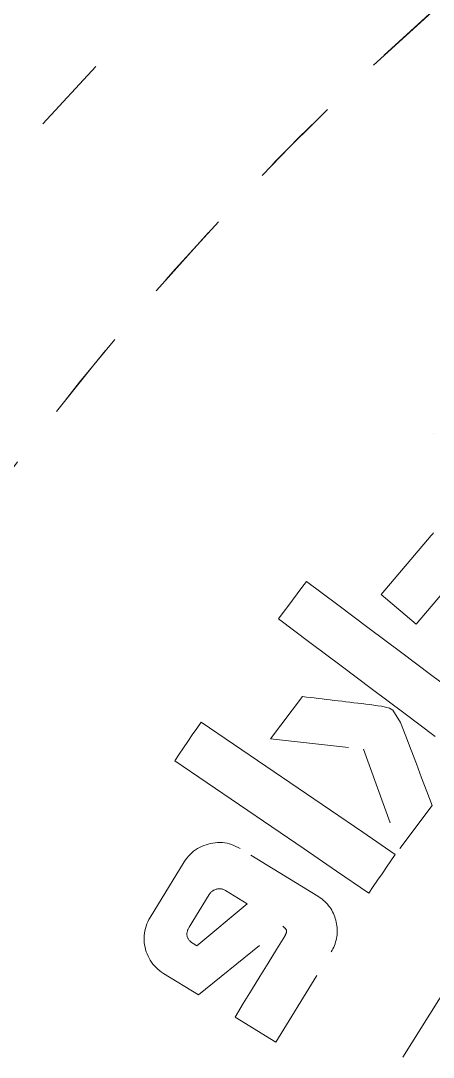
# Model space of a CAD drawing. Header units: millimetres. Extents: x -50460 to 50460, y -35640 to 35640.
# Drawn here: x -33425.63 to -33420.37, y 22095.93 to 22109.16 of the extents above; entities that cross this region are included whole.
import ezdxf

# ---------------------------------------------------------------- set-up
doc = ezdxf.new("R2010")
doc.units = ezdxf.units.MM
doc.linetypes.add('虚线', pattern=[2, 1, -1])
for name, color, linetype, lineweight in [('EB0', 7, 'Continuous', 15), ('尺寸线层', 4, 'Continuous', 18), ('粗实线层_1', 7, 'Continuous', 15), ('虚线层', 100, '虚线', 18)]:
    doc.layers.add(name, color=color, linetype=linetype, lineweight=lineweight)

# ---------------------------------------------------------------- blocks, each defined once
blk = doc.blocks.new('*X924')
at = {"layer": '虚线层', "linetype": '虚线', "lineweight": 18}
for p, q in [((15.87141975038685, 66.94188591048805), (15.87141975038685, 66.94188591048805)), ((15.86089324951172, 65.6608829498291), (15.8455867767334, 65.64388275146484)), ((15.8765983581543, 65.677490234375), (15.86089324951172, 65.6608829498291)), ((15.84558703497169, 65.6438821556585), (15.20654148182075, 64.89030297995487)), ((15.84558703497169, 65.6438821556585), (15.84558703497169, 65.6438821556585)), ((14.25503730773926, 65.05926704406738), (14.19521522521973, 64.97934913635254)), ((14.25503700440458, 65.0592665119184), (14.25503700440458, 65.0592665119184)), ((14.65467071533203, 64.75885200500488), (14.25503730773926, 65.05926704406738)), ((15.65296230612148, 64.51199495392575), (16.13539180721273, 65.08119235088816)), ((14.13498878479004, 64.89973640441895), (14.07521057128906, 64.81978607177734)), ((14.19521522521973, 64.97934913635254), (14.13498878479004, 64.89973640441895)), ((15.20654148182075, 64.89030297995487), (15.65296230612148, 64.51199495392575)), ((15.20654148182075, 64.89030297995487), (15.20654148182075, 64.89030297995487)), ((14.01521873474121, 64.73999786376953), (13.95536804199219, 64.66010284423828)), ((14.07521057128906, 64.81978607177734), (14.01521873474121, 64.73999786376953)), ((15.0546703338623, 64.45892143249512), (14.65467071533203, 64.75885200500488)), ((13.95536804199219, 64.66010284423828), (13.89538383483887, 64.58030700683594)), ((13.89538383483887, 64.58030700683594), (14.29501724243164, 64.27989196777344)), ((13.89538407599321, 64.58030772666825), (13.89538407599321, 64.58030772666825)), ((15.65296230612148, 64.51199495392575), (15.65296230612148, 64.51199495392575)), ((15.45441246032715, 64.15865135192871), (15.0546703338623, 64.45892143249512)), ((14.29501724243164, 64.27989196777344), (14.69501686096191, 63.97996139526367)), ((15.85428237915039, 63.85854911804199), (15.45441246032715, 64.15865135192871)), ((14.69501686096191, 63.97996139526367), (15.09475898742676, 63.67969131469727)), ((16.25398063659668, 63.55821800231934), (15.85428237915039, 63.85854911804199)), ((15.09475898742676, 63.67969131469727), (15.49462890625, 63.37959098815918)), ((14.20167474844493, 63.58898451625646), (13.79646867468546, 63.0492882038925)), ((14.20167474844493, 63.58898451625646), (14.20167474844493, 63.58898451625646)), ((14.25221824645996, 63.58272361755371), (14.20167541503906, 63.58898544311523)), ((14.30277252197266, 63.57654762268066), (14.25221824645996, 63.58272361755371)), ((14.35333633422852, 63.57046699523926), (14.30277252197266, 63.57654762268066)), ((14.40389251708984, 63.56430816650391), (14.35333633422852, 63.57046699523926)), ((14.45444488525391, 63.5581169128418), (14.40389251708984, 63.56430816650391)), ((14.50501823425293, 63.55210876464844), (14.45444488525391, 63.5581169128418)), ((14.55558776855469, 63.54606437683105), (14.50501823425293, 63.55210876464844)), ((14.60614585876465, 63.53992462158203), (14.55558776855469, 63.54606437683105)), ((14.6567268371582, 63.53397750854492), (14.60614585876465, 63.53992462158203)), ((14.70729637145996, 63.52793502807617), (14.6567268371582, 63.53397750854492)), ((14.75787925720215, 63.52199363708496), (14.70729637145996, 63.52793502807617)), ((14.80847358703613, 63.51617050170898), (14.75787925720215, 63.52199363708496)), ((14.85903739929199, 63.51007461547852), (14.80847358703613, 63.51617050170898)), ((14.90961456298828, 63.50409126281738), (14.85903739929199, 63.51007461547852)), ((14.96021270751953, 63.49828338623047), (14.90961456298828, 63.50409126281738)), ((15.01075172424316, 63.49200439453125), (14.96021270751953, 63.49828338623047)), ((15.06124305725098, 63.48533630371094), (15.01075172424316, 63.49200439453125)), ((15.11176109313965, 63.47887229919434), (15.06124305725098, 63.48533630371094)), ((15.1622371673584, 63.47209167480469), (15.11176109313965, 63.47887229919434)), ((15.21260452270508, 63.46455192565918), (15.1622371673584, 63.47209167480469)), ((15.26262092590332, 63.45497512817383), (15.21260452270508, 63.46455192565918)), ((15.31157493591309, 63.44079399108887), (15.26262092590332, 63.45497512817383)), ((15.35612106323242, 63.41631698608398), (15.31157493591309, 63.44079399108887)), ((15.45299911499023, 63.25652885437012), (15.35612106323242, 63.41631698608398)), ((15.35612160310848, 63.41631640345804), (15.35612160310848, 63.41631640345804)), ((15.49462890625, 63.37959098815918), (15.89432716369629, 63.07925987243652)), ((12.8532600402832, 63.18086814880371), (12.79673957824707, 63.09861373901367)), ((12.9090690612793, 63.26359367370605), (12.8532600402832, 63.18086814880371)), ((12.90906903952418, 63.26359410077566), (12.90906903952418, 63.26359410077566)), ((13.32224655151367, 62.98223114013672), (12.9090690612793, 63.26359367370605)), ((15.5230598449707, 63.0811939239502), (15.45299911499023, 63.25652885437012)), ((12.74039840698242, 63.01624298095703), (12.68426704406738, 62.9337272644043)), ((12.79673957824707, 63.09861373901367), (12.74039840698242, 63.01624298095703)), ((13.79646867468546, 63.0492882038925), (14.98041661395109, 62.91609948371843)), ((13.79646867468546, 63.0492882038925), (13.79646867468546, 63.0492882038925)), ((15.58982849121094, 62.90457344055176), (15.5230598449707, 63.0811939239502)), ((12.68426704406738, 62.9337272644043), (12.62829780578613, 62.85109901428223)), ((13.73484230041504, 62.70001411437988), (13.32224655151367, 62.98223114013672)), ((14.98041661395109, 62.91609948371843), (15.44419101742096, 61.6471190064949)), ((14.98041661395109, 62.91609948371843), (14.98041661395109, 62.91609948371843)), ((15.65628623962402, 62.72783470153809), (15.58982849121094, 62.90457344055176)), ((12.57154192455346, 62.76901709426602), (12.57154192455346, 62.76901709426602)), ((12.62829780578613, 62.85109901428223), (12.57154273986816, 62.76901626586914)), ((12.57154273986816, 62.76901626586914), (12.98472023010254, 62.48765563964844)), ((14.14790344238281, 62.41848182678223), (13.73484230041504, 62.70001411437988)), ((15.72318458557129, 62.55125999450684), (15.65628623962402, 62.72783470153809)), ((12.98472023010254, 62.48765563964844), (13.39731407165527, 62.2054386138916)), ((15.79054641723633, 62.37486267089844), (15.72318458557129, 62.55125999450684)), ((14.56092834472656, 62.13689613342285), (14.14790344238281, 62.41848182678223)), ((15.85807418823242, 62.19852828979492), (15.79054641723633, 62.37486267089844)), ((13.39731407165527, 62.2054386138916), (13.81037521362305, 61.92390441894531)), ((14.97389793395996, 61.8552303314209), (14.56092834472656, 62.13689613342285)), ((15.44419101742096, 61.6471190064949), (15.85807388076501, 62.19852898480531)), ((15.85807388076501, 62.19852898480531), (15.85807388076501, 62.19852898480531)), ((13.81037521362305, 61.92390441894531), (14.2234001159668, 61.64231872558594)), ((15.38672637939453, 61.57335472106934), (14.97389793395996, 61.8552303314209)), ((12.97136878967285, 61.69698524475098), (12.94288444519043, 61.6868724822998)), ((13.00034141540527, 61.70560455322266), (12.97136878967285, 61.69698524475098)), ((13.02972602844238, 61.71272087097168), (13.00034141540527, 61.70560455322266)), ((13.05944442749023, 61.71825218200684), (13.02972602844238, 61.71272087097168)), ((13.08942985534668, 61.72204971313477), (13.05944442749023, 61.71825218200684)), ((13.11958885192871, 61.72417068481445), (13.08942985534668, 61.72204971313477)), ((13.14981842041016, 61.72467231750488), (13.11958885192871, 61.72417068481445)), ((13.18000984191895, 61.72330284118652), (13.14981842041016, 61.72467231750488)), ((13.21005439758301, 61.71994400024414), (13.18000984191895, 61.72330284118652)), ((13.23983955383301, 61.71473121643066), (13.21005439758301, 61.71994400024414)), ((13.26921653747559, 61.70761871337891), (13.23983955383301, 61.71473121643066)), ((13.29805946350098, 61.69858551025391), (13.26921653747559, 61.70761871337891)), ((13.32636260986328, 61.68792915344238), (13.29805946350098, 61.69858551025391)), ((13.35401916503906, 61.67572593688965), (13.32636260986328, 61.68792915344238)), ((12.76719093322754, 61.57187080383301), (12.74658966064453, 61.54974365234375)), ((12.78911781311035, 61.59268188476562), (12.76719093322754, 61.57187080383301)), ((12.81216049194336, 61.61224746704102), (12.78911781311035, 61.59268188476562)), ((12.83626556396484, 61.63049125671387), (12.81216049194336, 61.61224746704102)), ((12.8614501953125, 61.64721870422363), (12.83626556396484, 61.63049125671387)), ((12.88773536682129, 61.66213607788086), (12.8614501953125, 61.64721870422363)), ((12.91496658325195, 61.67527389526367), (12.88773536682129, 61.66213607788086)), ((12.94288444519043, 61.6868724822998), (12.91496658325195, 61.67527389526367)), ((13.38083839416504, 61.66182327270508), (13.35401916503906, 61.67572593688965)), ((13.4071159362793, 61.64686393737793), (13.38083839416504, 61.66182327270508)), ((14.39713768220099, 61.04035609175116), (13.40711599022325, 61.64686368394177)), ((13.40711599022325, 61.64686368394177), (13.40711599022325, 61.64686368394177)), ((14.2234001159668, 61.64231872558594), (14.63637161254883, 61.36065292358398)), ((15.33170318603516, 61.4901123046875), (15.38672637939453, 61.57335472106934)), ((15.38672630632936, 61.57335548906121), (15.38672630632936, 61.57335548906121)), ((15.44419101742096, 61.6471190064949), (15.44419101742096, 61.6471190064949)), ((12.69345004661591, 61.4763647685395), (12.25830904878967, 60.76616954077326)), ((12.69345004661591, 61.4763647685395), (12.69345004661591, 61.4763647685395)), ((12.70999908447266, 61.50166702270508), (12.69345092773438, 61.47636413574219)), ((12.72750663757324, 61.52629280090332), (12.70999908447266, 61.50166702270508)), ((12.74658966064453, 61.54974365234375), (12.72750663757324, 61.52629280090332)), ((15.27497673034668, 61.40799140930176), (15.33170318603516, 61.4901123046875)), ((14.63637161254883, 61.36065292358398), (15.0492000579834, 61.07877922058105)), ((15.16159629821777, 61.24371528625488), (15.21805572509766, 61.32600402832031)), ((15.21805572509766, 61.32600402832031), (15.27497673034668, 61.40799140930176)), ((15.0492000579834, 61.07877922058105), (15.10561752319336, 61.16109657287598)), ((15.10561752319336, 61.16109657287598), (15.16159629821777, 61.24371528625488)), ((12.75679061061237, 60.6442606470664), (13.01102054554212, 61.05901118936526)), ((13.01102054554212, 61.05901118936526), (13.01102054554212, 61.05901118936526)), ((13.01102066040039, 61.05901145935059), (13.01608085632324, 61.06627655029297)), ((13.01608085632324, 61.06627655029297), (13.02127456665039, 61.07343101501465)), ((13.02127456665039, 61.07343101501465), (13.0267333984375, 61.08036613464355)), ((13.0267333984375, 61.08036613464355), (13.03258514404297, 61.08697509765625)), ((13.03258514404297, 61.08697509765625), (13.03886604309082, 61.09320068359375)), ((13.03886604309082, 61.09320068359375), (13.0455322265625, 61.09902763366699)), ((13.0455322265625, 61.09902763366699), (13.05253982543945, 61.10444641113281)), ((13.05253982543945, 61.10444641113281), (13.05985069274902, 61.10943984985352)), ((13.05985069274902, 61.10943984985352), (13.06744003295898, 61.11398696899414)), ((13.06744003295898, 61.11398696899414), (13.07528495788574, 61.1180591583252)), ((13.07528495788574, 61.1180591583252), (13.08336067199707, 61.12164497375488)), ((13.08336067199707, 61.12164497375488), (13.09163475036621, 61.12476348876953)), ((13.09163475036621, 61.12476348876953), (13.10006713867188, 61.12744903564453)), ((13.10006713867188, 61.12744903564453), (13.10862159729004, 61.12973403930664)), ((13.10862159729004, 61.12973403930664), (13.11726951599121, 61.13161849975586)), ((13.11726951599121, 61.13161849975586), (13.12599563598633, 61.13305854797363)), ((13.12599563598633, 61.13305854797363), (13.13478088378906, 61.13400840759277)), ((13.13478088378906, 61.13400840759277), (13.14361190795898, 61.13442611694336)), ((13.14361190795898, 61.13442611694336), (13.15245628356934, 61.1342945098877)), ((13.15245628356934, 61.1342945098877), (13.16128158569336, 61.13360404968262)), ((13.16128158569336, 61.13360404968262), (13.17005348205566, 61.13234901428223)), ((13.17005348205566, 61.13234901428223), (13.1787223815918, 61.1305103302002)), ((13.1787223815918, 61.1305103302002), (13.18722534179688, 61.12807083129883)), ((13.18722534179688, 61.12807083129883), (13.19550514221191, 61.1250114440918)), ((13.19550514221191, 61.1250114440918), (13.20355415344238, 61.12140083312988)), ((13.20355415344238, 61.12140083312988), (13.21144866943359, 61.1174144744873)), ((13.21144866943359, 61.1174144744873), (13.21926307678223, 61.11324119567871)), ((13.21926349564455, 61.11324112428701), (13.21926349564455, 61.11324112428701)), ((13.21926349564455, 61.11324112428701), (13.49648692297342, 60.94360988784683)), ((14.39713768220099, 61.04035609175116), (14.39713768220099, 61.04035609175116)), ((14.41667556762695, 61.02766227722168), (14.39713859558105, 61.04035568237305)), ((14.43589210510254, 61.01451873779297), (14.41667556762695, 61.02766227722168)), ((15.04919919135864, 61.07877848255521), (15.04919919135864, 61.07877848255521)), ((13.49648692297342, 60.94360988784683), (12.8531029750302, 60.40695045183747)), ((13.49648692297342, 60.94360988784683), (13.49648692297342, 60.94360988784683)), ((14.45448875427246, 61.00051116943359), (14.43589210510254, 61.01451873779297)), ((14.47236251831055, 60.98556327819824), (14.45448875427246, 61.00051116943359)), ((14.48950958251953, 60.96978759765625), (14.47236251831055, 60.98556327819824)), ((14.50590896606445, 60.9532470703125), (14.48950958251953, 60.96978759765625)), ((14.52152442932129, 60.93596839904785), (14.50590896606445, 60.9532470703125)), ((14.53632164001465, 60.9179801940918), (14.52152442932129, 60.93596839904785)), ((14.55027961730957, 60.89932823181152), (14.53632164001465, 60.9179801940918)), ((14.56335639953613, 60.88005065917969), (14.55027961730957, 60.89932823181152)), ((12.25830841064453, 60.76616859436035), (12.24347877502441, 60.73984336853027)), ((12.25830904878967, 60.76616954077326), (12.25830904878967, 60.76616954077326)), ((14.57548713684082, 60.86016654968262), (14.56335639953613, 60.88005065917969)), ((14.58661651611328, 60.83970260620117), (14.57548713684082, 60.86016654968262)), ((14.59672355651855, 60.8187141418457), (14.58661651611328, 60.83970260620117)), ((14.60581016540527, 60.79726982116699), (14.59672355651855, 60.8187141418457)), ((14.61394500732422, 60.77544212341309), (14.60581016540527, 60.79726982116699)), ((14.6212043762207, 60.75330924987793), (14.61394500732422, 60.77544212341309)), ((12.20697975158691, 60.65700721740723), (12.19823837280273, 60.62808609008789)), ((12.21743392944336, 60.68535804748535), (12.20697975158691, 60.65700721740723)), ((12.2296314239502, 60.71300506591797), (12.21743392944336, 60.68535804748535)), ((12.24347877502441, 60.73984336853027), (12.2296314239502, 60.71300506591797)), ((12.74374961853027, 60.62000465393066), (12.74791717529297, 60.62817764282227)), ((12.74791717529297, 60.62817764282227), (12.75230026245117, 60.63624382019043)), ((12.75230026245117, 60.63624382019043), (12.75679016113281, 60.64426040649414)), ((12.75679061061237, 60.6442606470664), (12.75679061061237, 60.6442606470664)), ((12.87739798588154, 59.77918472515739), (13.9528860552964, 60.65510663405075)), ((13.9528860552964, 60.65510663405075), (13.9528860552964, 60.65510663405075)), ((13.9528865814209, 60.65510749816895), (13.95652389526367, 60.65203857421875)), ((13.95652389526367, 60.65203857421875), (13.9598503112793, 60.64862060546875)), ((13.9598503112793, 60.64862060546875), (13.96318244934082, 60.64520263671875)), ((13.96318244934082, 60.64520263671875), (13.96661949157715, 60.64189910888672)), ((13.96661949157715, 60.64189910888672), (13.97012710571289, 60.63867950439453)), ((13.97012710571289, 60.63867950439453), (13.97366905212402, 60.63550758361816)), ((13.97366905212402, 60.63550758361816), (13.97720146179199, 60.63232803344727)), ((13.97720146179199, 60.63232803344727), (13.98068046569824, 60.62907600402832)), ((13.98068046569824, 60.62907600402832), (13.98406600952148, 60.62569046020508)), ((14.62760162353516, 60.73091316223145), (14.6212043762207, 60.75330924987793)), ((14.63311004638672, 60.70828056335449), (14.62760162353516, 60.73091316223145)), ((14.63768005371094, 60.68543815612793), (14.63311004638672, 60.70828056335449)), ((14.6412410736084, 60.66242408752441), (14.63768005371094, 60.68543815612793)), ((14.64376831054688, 60.63927268981934), (14.6412410736084, 60.66242408752441)), ((14.64533805847168, 60.61602783203125), (14.64376831054688, 60.63927268981934)), ((12.18268013000488, 60.53891181945801), (12.18134307861328, 60.50872230529785)), ((12.18134307861328, 60.50872230529785), (12.18190956115723, 60.478515625)), ((12.18594169616699, 60.56895065307617), (12.18268013000488, 60.53891181945801)), ((12.19117164611816, 60.59870719909668), (12.18594169616699, 60.56895065307617)), ((12.19823837280273, 60.62808609008789), (12.19117164611816, 60.59870719909668)), ((12.7269115447998, 60.54918479919434), (12.72697257995605, 60.55838203430176)), ((12.72758102416992, 60.54000663757324), (12.7269115447998, 60.54918479919434)), ((12.72697257995605, 60.55838203430176), (12.72771453857422, 60.56754112243652)), ((12.72903060913086, 60.53092956542969), (12.72758102416992, 60.54000663757324)), ((12.72771453857422, 60.56754112243652), (12.72908401489258, 60.57662963867188)), ((12.73130035400391, 60.52202987670898), (12.72903060913086, 60.53092956542969)), ((12.72908401489258, 60.57662963867188), (12.73103141784668, 60.58561325073242)), ((12.73103141784668, 60.58561325073242), (12.73350715637207, 60.59446334838867)), ((12.73436164855957, 60.51336097717285), (12.73130035400391, 60.52202987670898)), ((12.73350715637207, 60.59446334838867), (12.73647689819336, 60.60315895080566)), ((12.73811531066895, 60.50496101379395), (12.73436164855957, 60.51336097717285)), ((12.73647689819336, 60.60315895080566), (12.73990631103516, 60.6116771697998)), ((12.74246788024902, 60.49685668945312), (12.73811531066895, 60.50496101379395)), ((12.73990631103516, 60.6116771697998), (12.74374961853027, 60.62000465393066)), ((12.74735641479492, 60.48907661437988), (12.74246788024902, 60.49685668945312)), ((13.97544479370117, 60.52929306030273), (13.86983871459961, 60.3568229675293)), ((13.97786712646484, 60.53342437744141), (13.97544479370117, 60.52929306030273)), ((13.97544570823084, 60.5292931850272), (13.97544570823084, 60.5292931850272)), ((13.98026275634766, 60.53756713867188), (13.97786712646484, 60.53342437744141)), ((13.98260879516602, 60.5417308807373), (13.98026275634766, 60.53756713867188)), ((13.98487854003906, 60.54592704772949), (13.98260879516602, 60.5417308807373)), ((13.98406600952148, 60.62569046020508), (13.98730087280273, 60.62211036682129)), ((13.9870491027832, 60.55016708374023), (13.98487854003906, 60.54592704772949)), ((13.98909187316895, 60.5544605255127), (13.9870491027832, 60.55016708374023)), ((13.98730087280273, 60.62211036682129), (13.99029350280762, 60.61831855773926)), ((13.99098205566406, 60.5588207244873), (13.98909187316895, 60.5544605255127)), ((13.99029350280762, 60.61831855773926), (13.9929313659668, 60.61430931091309)), ((13.99269676208496, 60.56325340270996), (13.99098205566406, 60.5588207244873)), ((13.99421691894531, 60.56776428222656), (13.99269676208496, 60.56325340270996)), ((13.9929313659668, 60.61430931091309), (13.99509811401367, 60.61007881164551)), ((13.99552345275879, 60.57234954833984), (13.99421691894531, 60.56776428222656)), ((13.99509811401367, 60.61007881164551), (13.9966926574707, 60.60562324523926)), ((13.99660110473633, 60.57700538635254), (13.99552345275879, 60.57234954833984)), ((13.99743270874023, 60.58172798156738), (13.99660110473633, 60.57700538635254)), ((13.9966926574707, 60.60562324523926), (13.99770355224609, 60.60097503662109)), ((13.99800109863281, 60.58651733398438), (13.99743270874023, 60.58172798156738)), ((13.99770355224609, 60.60097503662109), (13.99820899963379, 60.59619903564453)), ((13.99828338623047, 60.59135818481445), (13.99800109863281, 60.58651733398438)), ((13.99820899963379, 60.59619903564453), (13.99828338623047, 60.59135818481445)), ((14.63179397583008, 60.47738265991211), (14.63664054870605, 60.50016021728516)), ((14.63664054870605, 60.50016021728516), (14.6405200958252, 60.52314567565918)), ((14.6405200958252, 60.52314567565918), (14.64356231689453, 60.5462474822998)), ((14.64356231689453, 60.5462474822998), (14.64545059204102, 60.56945037841797)), ((14.64597320556641, 60.59273147583008), (14.64533805847168, 60.61602783203125)), ((14.64545059204102, 60.56945037841797), (14.64597320556641, 60.59273147583008)), ((12.18190956115723, 60.478515625), (12.18434143066406, 60.44840240478516)), ((12.18434143066406, 60.44840240478516), (12.18838691711426, 60.41845512390137)), ((12.18838691711426, 60.41845512390137), (12.19389533996582, 60.38874626159668)), ((12.19389533996582, 60.38874626159668), (12.20097923278809, 60.35938262939453)), ((12.75274276733398, 60.48163223266602), (12.74735641479492, 60.48907661437988)), ((12.75858879089355, 60.47454452514648), (12.75274276733398, 60.48163223266602)), ((12.76485443115234, 60.46782112121582), (12.75858879089355, 60.47454452514648)), ((12.77149391174316, 60.46146583557129), (12.76485443115234, 60.46782112121582)), ((12.7784595489502, 60.45547866821289), (12.77149391174316, 60.46146583557129)), ((12.78570175170898, 60.44985008239746), (12.7784595489502, 60.45547866821289)), ((12.79315567016602, 60.44450378417969), (12.78570175170898, 60.44985008239746)), ((12.80075073242188, 60.43934631347656), (12.79315567016602, 60.44450378417969)), ((12.80841827392578, 60.43428230285645), (12.80075073242188, 60.43934631347656)), ((12.80841750865511, 60.43428233903978), (12.80841750865511, 60.43428233903978)), ((12.8531029750302, 60.40695045183747), (12.80841750865511, 60.43428233903978)), ((12.8531029750302, 60.40695045183747), (12.8531029750302, 60.40695045183747)), ((14.57977104187012, 60.34814643859863), (14.59092330932617, 60.36858177185059)), ((14.59092330932617, 60.36858177185059), (14.60103034973145, 60.3895435333252)), ((14.60103034973145, 60.3895435333252), (14.61008262634277, 60.41101264953613)), ((14.61008262634277, 60.41101264953613), (14.61831474304199, 60.43282508850098)), ((14.61831474304199, 60.43282508850098), (14.62566375732422, 60.45493125915527)), ((14.62566375732422, 60.45493125915527), (14.63179397583008, 60.47738265991211)), ((12.20097923278809, 60.35938262939453), (12.20963096618652, 60.3304328918457)), ((12.20963096618652, 60.3304328918457), (12.21972274780273, 60.30194664001465)), ((12.21972274780273, 60.30194664001465), (12.23138236999512, 60.27407836914062)), ((12.23138236999512, 60.27407836914062), (12.24477958679199, 60.24699974060059)), ((12.24477958679199, 60.24699974060059), (12.25976371765137, 60.22075462341309)), ((13.86983871459961, 60.3568229675293), (13.76431083679199, 60.18430328369141)), ((13.86221360410855, 59.17571400932138), (14.56807043707522, 60.32799166658879)), ((14.56807043707522, 60.32799166658879), (14.56807043707522, 60.32799166658879)), ((14.56807136535645, 60.3279914855957), (14.57977104187012, 60.34814643859863)), ((12.25976371765137, 60.22075462341309), (12.27627182006836, 60.19544982910156)), ((12.27627182006836, 60.19544982910156), (12.29441452026367, 60.17129135131836)), ((12.29441452026367, 60.17129135131836), (12.31406211853027, 60.14833450317383)), ((12.31406211853027, 60.14833450317383), (12.33501815795898, 60.1265697479248)), ((12.33501815795898, 60.1265697479248), (12.35721969604492, 60.1060676574707)), ((12.35721969604492, 60.1060676574707), (12.38064765930176, 60.08698272705078)), ((13.76431083679199, 60.18430328369141), (13.6585521697998, 60.01192474365234)), ((12.38064765930176, 60.08698272705078), (12.40524673461914, 60.0694694519043)), ((12.40524673461914, 60.0694694519043), (12.43054389953613, 60.05293655395508)), ((12.43054332211614, 60.05293743665243), (12.87739798588154, 59.77918472515739)), ((12.43054332211614, 60.05293743665243), (12.43054332211614, 60.05293743665243)), ((13.6585521697998, 60.01192474365234), (13.55273818969727, 59.83957862854004)), ((13.55273818969727, 59.83957862854004), (13.44743537902832, 59.66692161560059)), ((12.87739798588154, 59.77918472515739), (12.87739798588154, 59.77918472515739)), ((13.44743537902832, 59.66692161560059), (13.34160614013672, 59.49458694458008)), ((13.34160622883064, 59.49458602667437), (13.86221360410855, 59.17571400932138)), ((13.34160622883064, 59.49458602667437), (13.34160622883064, 59.49458602667437)), ((13.86221360410855, 59.17571400932138), (13.86221360410855, 59.17571400932138))]:
    blk.add_line(p, q, dxfattribs=at)
for radius, start, end in [(42.50000000000001, 109.7499227956487, 180.0000198478488), (40, 0, 180.0000198478428), (40.00000000000001, 91.41506491663665, 180.0000198478558), (31.65000000000002, 74.38802262970304, 180.0000198478334), (27.00000000000002, 27.26604445059181, 180.0000198477018)]:
    blk.add_arc((42.5, 42.5), radius, start, end, dxfattribs=at)
blk = doc.blocks.new('*X920')
at = {"layer": '粗实线层_1'}
blk.add_blockref('*X924', (8.5, -42.5), dxfattribs=at)
blk = doc.blocks.new('*X856')
at = {"layer": 'EB0'}
blk.add_blockref('*X920', (774.9999999998981, 482.7161237078944), dxfattribs=at)
blk = doc.blocks.new('*X805')
at = {"layer": '尺寸线层'}
blk.add_blockref('*X856', (-1514.999999999978, 819.7834044954434), dxfattribs=at)

msp = doc.modelspace()

# ---------------------------------------------------------------- block references
at = {"layer": '尺寸线层'}
msp.add_blockref('*X805', (-32704.74217485111, 20776.94507927555), dxfattribs=at)

doc.saveas('drawing.dxf')
